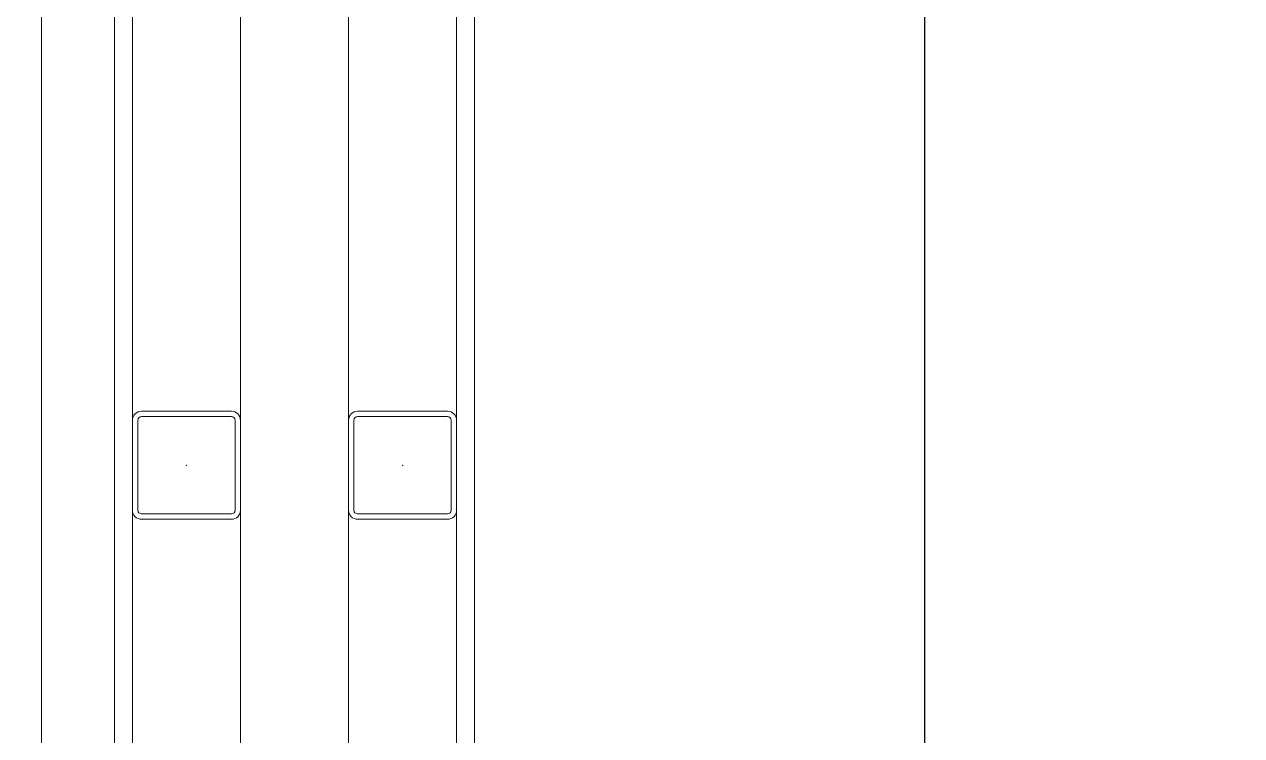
# Model space of a CAD drawing. Extents: x -2598 to 23780, y 0 to 8114.
# Drawn here: x 13047.5 to 13115.1, y 1864 to 1903.5 of the extents above; entities that cross this region are included whole.
import ezdxf

# ---------------------------------------------------------------- set-up
doc = ezdxf.new("R2010")
doc.units = 0
doc.header["$LTSCALE"] = 25
doc.header["$MEASUREMENT"] = 0
doc.linetypes.add('DOT2', pattern=[0.125, 0, -0.125])
doc.linetypes.add('HIDDEN', pattern=[0.375, 0.25, -0.125])
doc.layers.get('0').update_dxf_attribs({"color": 9, "lineweight": 9})
for name, color, linetype, lineweight in [('06B', 9, 'Continuous', 9), ('06D', 9, 'Continuous', 9), ('10', 9, 'Continuous', 9), ('11', 9, 'Continuous', 9), ('20', 9, 'DOT2', 9), ('33', 9, 'BATTING', 9), ('35', 9, 'Continuous', 9), ('40', 9, 'Continuous', 9), ('40B', 9, 'Continuous', 9)]:
    doc.layers.add(name, color=color, linetype=linetype, lineweight=lineweight)
doc.linetypes.add('BATTING', pattern='A,0.0001,-0.1,[134,ltypeshp.shx,S=0.1,R=0,X=-0.1,Y=0],-0.2,[134,ltypeshp.shx,S=0.1,R=180,X=0.1,Y=0],-0.1', length=0.4001)

# ---------------------------------------------------------------- blocks, each defined once
blk = doc.blocks.new('prf-60x60')
for points in [[(-2.5, -6), (2.5, -6, 0.414214), (3, -5.5), (3, -0.5, 0.414214), (2.5, 0), (-2.5, 0, 0.414214), (-3, -0.5), (-3, -5.5, 0.414214)], [(-2.5, -5.7), (2.5, -5.7, 0.414214), (2.7, -5.5), (2.7, -0.5, 0.414214), (2.5, -0.3), (-2.5, -0.3, 0.414214), (-2.7, -0.5), (-2.7, -5.5, 0.414214)]]:
    blk.add_lwpolyline(points, format="xyb", close=True)
at = {"color": 252}
blk.add_point((0, -3), dxfattribs=at)
blk = doc.blocks.new('p-2. kat planı')
at = {"layer": '06D'}
for points in [[(13059.5, 2390), (13059.5, 1825)], [(13065.5, 1825), (13065.5, 2390)], [(13097.497, 1845), (13097.497, 1945)], [(13097.498, 1945.001), (13097.498, 1845)]]:
    blk.add_lwpolyline(points, dxfattribs=at)
at = {"layer": '11'}
for points in [[(13052.5, 2390), (13052.5, 2390), (13052.5, 1824), (13072.5, 1824), (13072.5, 2390)], [(13053.5, 2390), (13053.5, 1825), (13071.5, 1825), (13071.5, 2390)]]:
    blk.add_lwpolyline(points, dxfattribs=at)
at = {"layer": '20', "linetype": 'HIDDEN'}
blk.add_lwpolyline([(16671.487, 2158.026, 0.152192), (13054.425, 1065.279, 0.152192)], format="xyb", dxfattribs=at)
at = {"layer": '33', "ltscale": 0.4}
blk.add_lwpolyline([(13925, 2829), (13048.289, 2829), (13048.456, 1825)], dxfattribs=at)
at = {"layer": '40'}
blk.add_lwpolyline([(13054.425, 704.149, -0.030791), (13682.752, 1104.544), (13576.464, 1296.454, -0.024013), (14116.777, 1562.653), (14175.158, 1426.959), (14212.085, 1442.777), (14154.086, 1578.715, -0.023167), (14698.586, 1781.775), (14742.744, 1640.763), (14781.905, 1653.342), (14736.686, 1793.872, -0.023228), (15300.092, 1942.429), (15330.546, 1797.881), (15369.843, 1806.215), (15339.157, 1950.68, -0.024001), (15933.76, 2044.81), (15957.627, 1826.735, -0.029535), (16671.447, 1862.427), (16671.447, 2206.094), (16650.5, 2206.094, 0.149972), (13055.865, 1124.027), (13054.425, 1124.027)], format="xyb", close=True, dxfattribs=at)
at = {"layer": '40B'}
blk.add_lwpolyline([(13052.5, 1837.5), (13052.5, 1065.503), (13054.425, 1065.503, -0.152186), (16671.447, 2158.211), (16671.447, 2226.094), (16672.5, 2226.094), (16672.5, 2372.5), (15945, 2372.5), (15945, 2365), (14187.5, 2363), (14187.5, 2825), (13845, 2825), (13845, 1845), (13845, 1837.5)], format="xyb", close=True, dxfattribs=at)
at = {"layer": '10'}
for p in [(13056.5, 1882), (13068.5, 1882)]:
    blk.add_blockref('prf-60x60', p, dxfattribs=at)

msp = doc.modelspace()

# ---------------------------------------------------------------- linework, layer by layer
at = {"layer": '06B'}
for points in [[(13055.865, 1124.027, -0.149972), (16650.5, 2206.094)], [(13033.607, 1157.262, -0.075525), (14783.962, 1979.921, -0.075525)]]:
    msp.add_lwpolyline(points, format="xyb", dxfattribs=at)
at = {"layer": '20', "linetype": 'HIDDEN'}
for points in [[(13074.5, 1250.478, -0.146575), (16650.5, 2301.358, -0.146575)], [(13074.5, 1209.101, -0.147553), (16652.5, 2266.705)]]:
    msp.add_lwpolyline(points, format="xyb", dxfattribs=at)
at = {"layer": '35'}
msp.add_lwpolyline([(16650.5, 2363), (16650.5, 2272.981, 0.147272), (13074.5, 1216.591), (13074.5, 1835), (13854.5, 1835), (13854.5, 2483.5), (13840.443, 2489.8), (13837.5, 2489.8), (13837.5, 2570.2), (13840.5, 2570.2), (13854.5, 2576.5), (13854.5, 2580), (13854.5, 2657), (13835.5, 2657), (13835.5, 2763), (13854.5, 2763), (13854.5, 2803), (14182.5, 2803), (14182.5, 2363)], format="xyb", close=True, dxfattribs=at)

# ---------------------------------------------------------------- block references
msp.add_blockref('p-2. kat planı', (0, 0))

doc.saveas('drawing.dxf')
